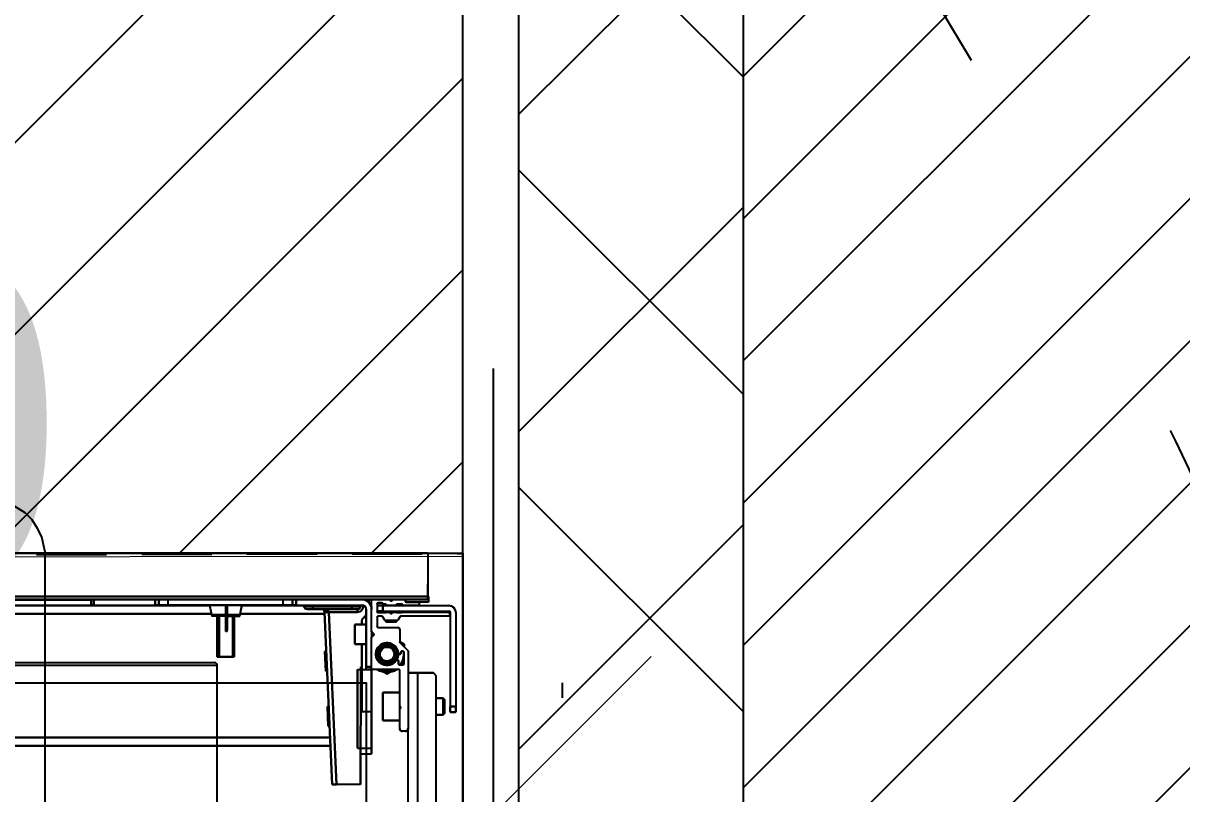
# Model space of a CAD drawing. Extents: x -2932 to 12371, y 2178 to 6224.
# Drawn here: x 4616.3 to 4657.59, y 4722.88 to 4750.35 of the extents above; entities that cross this region are included whole.
import ezdxf
from ezdxf import colors
from ezdxf.entities.mleader import LeaderData, LeaderLine
from ezdxf.math import Vec2, Vec3

# ---------------------------------------------------------------- set-up
doc = ezdxf.new("R2010")
doc.units = 0
doc.header["$PDMODE"] = 67
for name, pattern in [('ACAD_ISO02W100', [15, 12, -3]), ('prlm_ef', [0.165, 0.1, -0.065]), ('prlm_vmc', [0.282222, 0.141111, -0.141111]), ('Style de ligne -1', [0.41664, 0.20828, -0.20836]), ('Style de ligne -13', [0.147638, 0.098425, -0.049213])]:
    doc.linetypes.add(name, pattern=pattern)
doc.layers.get('0').update_dxf_attribs({"color": 252})
for name, color, linetype, lineweight in [('_GAZELEC-BOITE INCORPO', 36, 'Continuous', 18), ('_GAZELEC-RESERVATION', 1, 'Continuous', 18), ('_GAZELEC-RESERVATION 2', 6, 'Continuous', 18)]:
    doc.layers.add(name, color=color, linetype=linetype, lineweight=lineweight)
for name, color, linetype in [('_GAZELEC-EAU CHAUDE', 1, 'Continuous'), ('B aménagement intérieur', 252, 'Continuous'), ('B GÈnÈral_Hatch', 252, 'Continuous'), ('B Général', 252, 'Continuous'), ('C ANNOTATIONS-prestations', 252, 'Continuous'), ('D SURFACES-shab', 252, 'Continuous'), ('GAZ-GAZ N-1', 202, 'Continuous'), ('MTI900_Alu', 252, 'Continuous'), ('prlm-CHAUFF', 30, 'Continuous'), ('prlm-EAU-EF', 161, 'Continuous'), ('prlm-MOD', 64, 'Continuous')]:
    doc.layers.add(name, color=color, linetype=linetype)
doc.layers.add('prlm-ZEROPLOT', color=254, linetype='Continuous', plot=False)
doc.styles.add('Arial', font='arial.ttf')
doc.styles.add('Eurostile', font='')
doc.styles.get("Standard").update_dxf_attribs({"font": 'isocp.shx', "height": 15})
doc.styles.get('Eurostile').set_extended_font_data('Eurostile')
doc.dimstyles.new('200', dxfattribs={"dimscale": 0.1, "dimtxt": 150, "dimasz": 25, "dimexe": 50, "dimexo": 50, "dimgap": 20, "dimtad": 1, "dimdec": 0, "dimdsep": 46, "dimtxsty": 'Arial', "dimblk1": 'DOTBLANK', "dimblk2": 'DOTBLANK', "dimsah": 1, "dimcen": 25, "dimclrd": 5, "dimclre": 5, "dimadec": 0, "dimazin": 0, "dimtfac": 1, "dimtdec": 0, "dimtmove": 0, "dimatfit": 3, "dimldrblk": 'DOTBLANK', "dimfxl": 50, "dimtolj": 1, "dimtzin": 0, "dimarcsym": 0})
doc.dimstyles.new('Arch', dxfattribs={"dimtxt": 11.765001, "dimasz": 11.224121, "dimexe": 15.875, "dimexo": 7.9375, "dimgap": 7.9375, "dimtad": 1, "dimdec": 1, "dimtxsty": 'Eurostile', "dimblk": 'B n1.VW_SLASH', "dimblk1": 'B n1.VW_SLASH', "dimblk2": 'B n1.VW_SLASH', "dimcen": 0, "dimdle": 7.9375, "dimazin": 0, "dimtfac": 1, "dimtdec": 1, "dimtix": 1, "dimtmove": 0, "dimatfit": 0, "dimldrblk": 'B n1.VW_FILLEDARROW', "dimfxl": 1, "dimfrac": 2, "dimtolj": 1, "dimarcsym": 0})

# ---------------------------------------------------------------- blocks, each defined once
blk = doc.blocks.new('A n1.200_wc-2')
at = {"layer": 'B Général', "linetype": 'Continuous'}
blk.add_line((-25, -20.1), (-25, 0), dxfattribs=at)
at = {"layer": 'B Général', "linetype": 'Continuous', "flags": 128}
blk.add_lwpolyline([(-25, -20.1), (-24.9, -20.6), (-24.75, -20.9), (-24.55, -21.2), (-24.3, -21.45), (-23.9, -21.7), (-23.4, -21.85), (-23.15, -21.9), (23.25, -21.9), (23.55, -21.85), (23.9, -21.7), (24.2, -21.5), (24.45, -21.3), (24.65, -21.05), (24.8, -20.75), (24.9, -20.5), (24.95, -20.3), (25, -20.1)], dxfattribs=at)
blk = doc.blocks.new('A n1.Groupe-6-1')
at = {"layer": 'B Général', "linetype": 'Style de ligne -1', "ltscale": 25.4, "flags": 128}
blk.add_lwpolyline([(-35.4, 7.6), (35.6, 7.6), (35.6, -32.4), (-35.4, -32.4)], close=True, dxfattribs=at)
at = {"layer": 'B Général', "xscale": -1, "rotation": 270}
blk.add_blockref('A n1.200_wc-2', (35.5, 7.5), dxfattribs=at)
blk = doc.blocks.new('A n1.WC-plan-PMR')
at = {"layer": 'B Général'}
blk.add_blockref('A n1.Groupe-6-1', (0, 0), dxfattribs=at)
blk = doc.blocks.new('A n1.T2 A25 (2D)')
at = {"layer": 'B GÈnÈral_Hatch', "linetype": 'Continuous'}
h = blk.add_hatch(dxfattribs=at)
h.set_pattern_fill('F_P__SOFFITE', color=256, style=0, pattern_type=2)
h.set_pattern_definition([(45, (0, 0.2205), (-3.527778, 3.30729), [])])
h.paths.add_polyline_path([(-48.998, 18.989), (-339.998, 18.989), (-339.996, -402.143), (-255.997, -402.143), (-255.996, -314.327), (-160.993, -314.143), (-160.997, -126.192), (-48.999, -126.192)])
at = {"layer": 'B Général', "linetype": 'Style de ligne -13', "ltscale": 25.4, "flags": 128}
blk.add_lwpolyline([(-48.998, 18.989), (-339.998, 18.989), (-339.996, -402.143), (-255.997, -402.143), (-255.996, -314.327), (-160.993, -314.143), (-160.997, -126.192), (-48.999, -126.192)], close=True, dxfattribs=at)
at = {"layer": 'D SURFACES-shab', "lineweight": 18, "flags": 128}
blk.add_lwpolyline([(-340.999, -401.96), (-255.997, -401.96), (-255.996, -314.327), (-160.996, -314.235), (-160.998, -281.9), (-160.998, -130.966), (-258.956, -130.966), (-258.999, -76.01), (-340.999, -76.01)], close=True, dxfattribs=at)
at = {"layer": 'B Général', "xscale": -1, "rotation": 90}
blk.add_blockref('A n1.WC-plan-PMR', (-193.399, -298.643), dxfattribs=at)
blk = doc.blocks.new('A n1.G 100_80')
at = {"layer": 'B Général', "linetype": 'Continuous'}
blk.add_line((48.52, 43.75), (48.52, -43.75), dxfattribs=at)
at = {"layer": 'B Général', "linetype": 'Continuous', "flags": 128}
blk.add_lwpolyline([(9.5, -45), (9.5, 45), (48.52, 45), (48.52, -45)], close=True, dxfattribs=at)
at = {"layer": 'C ANNOTATIONS-prestations'}
for p, q in [((46.87, 43.75), (46.87, -43.75)), ((46.97, -43.75), (46.97, 43.75)), ((46.85, 1.667), (46.85, -31.75)), ((41.65, -40.287), (41.65, 1.325)), ((41.95, -40.274), (41.95, 1.325)), ((46.35, -36.044), (46.35, 1.5)), ((46.65, 1.6), (46.65, -35.984)), ((46.67, -31.75), (46.67, -31.85)), ((46.87, -31.75), (46.67, -31.75)), ((46.67, -31.85), (46.67, -34.033)), ((46.67, -31.85), (46.87, -31.85)), ((46.87, -34.033), (46.67, -34.033)), ((46.67, -34.033), (46.67, -34.168)), ((46.67, -34.168), (46.67, -34.5)), ((46.67, -34.168), (46.87, -34.168)), ((46.67, -34.5), (46.67, -38.6)), ((46.67, -34.5), (46.87, -34.5)), ((44.82, -36.25), (44.82, -36.85)), ((44.82, -36.25), (46.32, -36.25)), ((46.32, -36.311), (44.82, -36.311)), ((46.32, -36.05), (46.67, -35.98)), ((46.32, -36.55), (46.32, -36.05)), ((45.911, -36.55), (45.775, -36.55)), ((45.775, -36.6), (45.775, -36.55)), ((45.911, -36.6), (45.775, -36.6)), ((46.67, -36.55), (45.911, -36.55)), ((45.911, -36.6), (45.911, -36.55)), ((46.67, -36.6), (45.911, -36.6)), ((46.32, -37.05), (46.32, -36.6)), ((46.32, -36.789), (44.82, -36.789)), ((46.32, -36.85), (44.82, -36.85)), ((46.67, -37.12), (46.32, -37.05)), ((46.35, -40.074), (46.35, -37.056)), ((46.65, -37.116), (46.65, -39.35)), ((46.67, -38.6), (46.67, -38.932)), ((46.67, -38.6), (46.87, -38.6)), ((46.67, -38.932), (46.67, -39.067)), ((46.87, -38.932), (46.67, -38.932)), ((46.67, -39.067), (46.67, -41.4)), ((46.67, -39.067), (46.87, -39.067)), ((46.52, -39.45), (46.52, -39.65)), ((46.67, -39.35), (46.62, -39.35)), ((46.62, -39.65), (46.62, -39.35)), ((46.52, -39.65), (46.52, -41.05)), ((46.62, -39.65), (46.52, -39.65)), ((46.62, -39.65), (46.67, -39.65)), ((46.62, -41.05), (46.62, -39.65)), ((46.413, -40.071), (40.27, -40.35)), ((40.27, -40.5), (46.42, -40.221)), ((40.27, -40.35), (40.27, -40.5)), ((43.056, -40.173), (42.354, -40.205)), ((42.357, -40.255), (42.354, -40.205)), ((43.056, -40.173), (43.058, -40.223)), ((45.018, -40.084), (44.316, -40.116)), ((44.319, -40.166), (44.316, -40.116)), ((45.018, -40.084), (45.02, -40.134)), ((46.425, -40.07), (46.413, -40.071)), ((46.413, -40.071), (46.42, -40.221)), ((46.42, -40.221), (46.425, -40.22)), ((46.42, -40.221), (46.42, -41.25)), ((40.27, -41.351), (40.27, -40.5)), ((41.57, -41.25), (44.37, -41.25)), ((41.57, -41.25), (41.57, -41.75)), ((44.37, -41.25), (44.37, -41.4)), ((45.27, -41.15), (45.97, -41.15)), ((45.27, -41.55), (45.27, -41.15)), ((45.97, -41.15), (45.97, -41.55)), ((46.42, -41.25), (46.52, -41.25)), ((46.52, -41.05), (46.52, -41.25)), ((46.62, -41.05), (46.52, -41.05)), ((46.67, -41.05), (46.62, -41.05)), ((46.62, -41.35), (46.62, -41.05)), ((44.47, -41.36), (40.27, -41.351)), ((41.37, -41.353), (41.37, -41.75)), ((42.87, -41.4), (42.87, -41.75)), ((44.37, -41.4), (42.87, -41.4)), ((44.37, -41.4), (44.37, -41.55)), ((44.37, -41.4), (45.27, -41.4)), ((44.37, -41.55), (44.37, -41.75)), ((44.47, -41.55), (44.37, -41.55)), ((44.472, -41.4), (44.47, -41.36)), ((46.52, -41.55), (44.47, -41.55)), ((44.47, -41.75), (44.47, -41.55)), ((45.97, -41.4), (46.067, -41.4)), ((46.62, -41.35), (46.67, -41.35)), ((46.765, -41.65), (46.87, -41.65)), ((41.37, -41.75), (41.57, -41.75)), ((41.57, -41.75), (42.87, -41.75)), ((42.87, -41.75), (44.37, -41.75)), ((44.37, -41.75), (44.4, -41.75)), ((44.37, -42.72), (44.37, -41.78)), ((44.4, -41.75), (45.508, -41.75)), ((45.114, -41.95), (44.726, -41.95)), ((45.732, -41.75), (45.508, -41.75)), ((45.529, -41.759), (45.599, -41.829)), ((45.641, -41.829), (45.711, -41.759)), ((45.732, -41.75), (46.84, -41.75)), ((45.87, -41.98), (45.87, -42.66)), ((46.24, -41.95), (45.9, -41.95)), ((46.27, -42.109), (46.27, -41.98)), ((46.4, -41.98), (46.4, -42.252)), ((46.72, -41.95), (46.43, -41.95)), ((46.45, -41.95), (46.45, -42.15)), ((46.65, -42.15), (46.65, -41.95)), ((46.75, -41.98), (46.75, -42.12)), ((46.84, -41.75), (46.87, -41.75)), ((42.55, -42.15), (43.55, -42.15)), ((42.55, -42.75), (42.55, -42.15)), ((43.55, -42.15), (43.55, -42.75)), ((44.278, -42.2), (44.22, -42.3)), ((44.22, -42.3), (44.278, -42.4)), ((46.07, -42.27), (46.09, -42.25)), ((46.07, -42.63), (46.07, -42.27)), ((46.07, -42.293), (46.12, -42.293)), ((46.09, -42.65), (46.09, -42.25)), ((46.09, -42.25), (46.12, -42.25)), ((46.12, -42.654), (46.12, -42.246)), ((46.133, -42.221), (46.257, -42.134)), ((46.371, -42.429), (46.411, -42.388)), ((46.411, -42.512), (46.371, -42.471)), ((46.4, -42.25), (46.45, -42.25)), ((46.4, -42.293), (46.45, -42.293)), ((46.42, -42.28), (46.42, -42.367)), ((46.42, -42.533), (46.42, -42.625)), ((46.45, -42.15), (46.45, -44.5)), ((46.45, -42.15), (46.65, -42.15)), ((46.65, -42.15), (46.65, -44.5)), ((46.65, -42.595), (46.65, -42.31)), ((46.661, -42.249), (46.7, -42.21)), ((46.661, -42.287), (46.661, -42.249)), ((46.7, -42.15), (46.7, -42.251)), ((46.72, -42.15), (46.7, -42.15)), ((46.821, -42.429), (46.87, -42.379)), ((46.87, -42.521), (46.821, -42.471)), ((46.835, -42.486), (46.835, -42.414)), ((42.17, -42.95), (42.17, -42.85)), ((42.27, -42.75), (42.958, -42.75)), ((42.958, -42.75), (43.082, -42.75)), ((42.979, -42.759), (42.999, -42.779)), ((43.041, -42.779), (43.061, -42.759)), ((43.082, -42.75), (44.34, -42.75)), ((44.54, -42.87), (44.54, -42.74)), ((44.54, -42.854), (44.566, -42.9)), ((44.57, -42.71), (44.68, -42.71)), ((44.99, -42.9), (44.57, -42.9)), ((44.71, -42.68), (44.71, -42.657)), ((44.92, -42.729), (44.92, -42.76)), ((44.95, -42.79), (44.99, -42.79)), ((45.02, -42.82), (45.02, -42.87)), ((45.321, -42.769), (45.049, -43.041)), ((45.184, -42.906), (45.27, -42.906)), ((45.27, -42.906), (45.328, -42.806)), ((45.77, -42.76), (45.342, -42.76)), ((46.07, -42.607), (46.12, -42.607)), ((46.09, -42.65), (46.07, -42.63)), ((46.12, -42.65), (46.09, -42.65)), ((46.257, -42.766), (46.133, -42.679)), ((46.27, -44.52), (46.27, -42.791)), ((46.4, -42.607), (46.45, -42.607)), ((46.45, -42.65), (46.4, -42.65)), ((46.4, -42.827), (46.4, -42.653)), ((46.42, -42.855), (46.42, -44.45)), ((46.65, -43.42), (46.65, -42.885)), ((46.661, -42.65), (46.661, -42.618)), ((46.7, -42.69), (46.661, -42.65)), ((46.7, -42.654), (46.7, -42.826)), ((15.5, -43.05), (42.27, -43.05)), ((45.028, -43.05), (42.27, -43.05)), ((44.25, -43.4), (44.25, -43.05)), ((46.77, -42.98), (46.77, -43.42)), ((46.77, -43.78), (46.77, -42.98)), ((46.77, -42.98), (46.87, -42.98)), ((46.84, -42.95), (46.8, -42.95)), ((13.55, -43.4), (44.25, -43.4)), ((44.25, -43.95), (44.25, -43.4)), ((46.74, -43.45), (46.68, -43.45)), ((46.87, -43.75), (46.97, -43.75)), ((46.97, -43.75), (46.97, -43.78)), ((47.42, -43.75), (46.97, -43.75)), ((48.52, -43.75), (47.42, -43.75)), ((13.65, -44.05), (44.15, -44.05)), ((42.75, -44.3), (42.75, -44.05)), ((43.35, -44.05), (43.35, -44.3)), ((44.25, -43.95), (44.15, -44.05)), ((46.97, -43.78), (46.77, -43.78)), ((42.75, -44.3), (43.35, -44.3)), ((42.8, -44.35), (42.75, -44.3)), ((43.3, -44.35), (42.8, -44.35)), ((43.05, -44.55), (42.85, -44.55)), ((42.85, -44.55), (42.85, -44.75)), ((46.4, -44.55), (43.05, -44.55)), ((43.05, -44.75), (43.05, -44.55)), ((43.35, -44.3), (43.3, -44.35)), ((46.32, -44.55), (46.3, -44.55)), ((42.85, -44.75), (43.05, -44.75)), ((46.4, -44.75), (43.05, -44.75))]:
    blk.add_line(p, q, dxfattribs=at)
at = {"layer": 'C ANNOTATIONS-prestations', "flags": 128}
for points in [[(46.52, -39.45, -0.198912), (46.549, -39.379, -0.198912), (46.62, -39.35)], [(46.52, -39.97, -0.193016), (46.492, -40.039, -0.193016), (46.425, -40.07)], [(46.663, -41.445, -0.227222), (46.495, -41.406, -0.227222), (46.42, -41.25)], [(46.62, -41.35, -0.198912), (46.549, -41.321, -0.198912), (46.52, -41.25)], [(46.067, -41.4, -0.109774), (46.151, -41.419, -0.109774), (46.22, -41.472)], [(46.302, -41.55, -0.028434), (46.259, -41.513, -0.028434), (46.22, -41.472)], [(46.87, -41.4, -0.198912), (46.767, -41.647, -0.198912), (46.52, -41.75)], [(46.67, -41.4, -0.198912), (46.626, -41.506, -0.198912), (46.52, -41.55)], [(44.37, -42.646, -0.14145), (44.27, -42.3, -0.14145), (44.37, -41.954)], [(44.37, -42.54, -0.103148), (44.32, -42.3, -0.103148), (44.37, -42.06)], [(44.37, -41.78, -0.198912), (44.379, -41.759, -0.198912), (44.4, -41.75)], [(44.697, -42.632, -0.366532), (44.556, -42.134, -0.366532), (45.023, -41.913, -0.366532), (45.318, -42.338, -0.366532), (44.948, -42.699)], [(45.508, -41.75, -0.098491), (45.519, -41.752, -0.098491), (45.529, -41.759)], [(45.641, -41.829, -0.198912), (45.62, -41.837, -0.198912), (45.599, -41.829)], [(45.711, -41.759, -0.098491), (45.721, -41.752, -0.098491), (45.732, -41.75)], [(45.87, -41.98, -0.198912), (45.879, -41.959, -0.198912), (45.9, -41.95)], [(46.24, -41.95, -0.198912), (46.261, -41.959, -0.198912), (46.27, -41.98)], [(46.27, -42.109, -0.120588), (46.267, -42.123, -0.120588), (46.257, -42.134)], [(46.4, -41.98, -0.198912), (46.409, -41.959, -0.198912), (46.43, -41.95)], [(46.72, -41.95, -0.198912), (46.741, -41.959, -0.198912), (46.75, -41.98)], [(46.75, -42.12, -0.198912), (46.741, -42.141, -0.198912), (46.72, -42.15)], [(46.84, -41.75, -0.198912), (46.861, -41.759, -0.198912), (46.87, -41.78)], [(46.12, -42.246, -0.120588), (46.123, -42.232, -0.120588), (46.133, -42.221)], [(46.371, -42.471, -0.198912), (46.362, -42.45, -0.198912), (46.371, -42.429)], [(46.42, -42.28, -0.155096), (46.406, -42.269, -0.155096), (46.4, -42.252)], [(46.42, -42.367, -0.098491), (46.418, -42.378, -0.098491), (46.411, -42.388)], [(46.411, -42.512, -0.098491), (46.418, -42.522, -0.098491), (46.42, -42.533)], [(46.661, -42.249, -0.013224), (46.655, -42.25, -0.013224), (46.65, -42.25)], [(46.65, -42.31, -0.17724), (46.657, -42.291, -0.17724), (46.675, -42.28)], [(46.7, -42.251, -0.17724), (46.693, -42.27, -0.17724), (46.675, -42.28)], [(46.821, -42.471, -0.198912), (46.812, -42.45, -0.198912), (46.821, -42.429)], [(42.17, -42.85, -0.198912), (42.199, -42.779, -0.198912), (42.27, -42.75)], [(42.958, -42.75, -0.098491), (42.969, -42.752, -0.098491), (42.979, -42.759)], [(43.041, -42.779, -0.198912), (43.02, -42.787, -0.198912), (42.999, -42.779)], [(43.061, -42.759, -0.098491), (43.071, -42.752, -0.098491), (43.082, -42.75)], [(44.37, -42.72, -0.198912), (44.361, -42.741, -0.198912), (44.34, -42.75)], [(44.54, -42.74, -0.198912), (44.549, -42.719, -0.198912), (44.57, -42.71)], [(44.92, -42.9, -0.085942), (44.718, -42.865, -0.085942), (44.54, -42.764)], [(44.67, -42.9, -0.02871), (44.603, -42.867, -0.02871), (44.54, -42.827)], [(44.57, -42.9, -0.198912), (44.549, -42.891, -0.198912), (44.54, -42.87)], [(44.71, -42.68, -0.198912), (44.701, -42.701, -0.198912), (44.68, -42.71)], [(44.697, -42.632, -0.122946), (44.706, -42.643, -0.122946), (44.71, -42.657)], [(44.92, -42.7, -0.074153), (44.803, -42.683, -0.074153), (44.697, -42.632)], [(44.92, -42.729, -0.189855), (44.928, -42.708, -0.189855), (44.948, -42.699)], [(44.948, -42.699, -0.008728), (44.934, -42.7, -0.008728), (44.92, -42.7)], [(44.95, -42.79, -0.198912), (44.929, -42.781, -0.198912), (44.92, -42.76)], [(45.009, -42.893, -0.018566), (44.965, -42.898, -0.018566), (44.92, -42.9)], [(44.99, -42.79, -0.198912), (45.011, -42.799, -0.198912), (45.02, -42.82)], [(45.02, -42.87, -0.198912), (45.011, -42.891, -0.198912), (44.99, -42.9)], [(45.379, -42.76, -0.041018), (45.298, -42.829, -0.041018), (45.207, -42.883)], [(45.321, -42.769, -0.098491), (45.331, -42.762, -0.098491), (45.342, -42.76)], [(45.87, -42.66, -0.198912), (45.841, -42.731, -0.198912), (45.77, -42.76)], [(46.133, -42.679, -0.120588), (46.123, -42.668, -0.120588), (46.12, -42.654)], [(46.257, -42.766, -0.120588), (46.267, -42.777, -0.120588), (46.27, -42.791)], [(46.4, -42.653, -0.155096), (46.406, -42.636, -0.155096), (46.42, -42.625)], [(46.42, -42.855, -0.155096), (46.406, -42.844, -0.155096), (46.4, -42.827)], [(46.675, -42.625, -0.17724), (46.657, -42.614, -0.17724), (46.65, -42.595)], [(46.65, -42.65, -0.013224), (46.655, -42.65, -0.013224), (46.661, -42.65)], [(46.65, -42.885, -0.17724), (46.657, -42.866, -0.17724), (46.675, -42.855)], [(46.675, -42.625, -0.17724), (46.693, -42.635, -0.17724), (46.7, -42.654)], [(46.7, -42.826, -0.17724), (46.693, -42.845, -0.17724), (46.675, -42.855)], [(46.87, -42.92, -0.198912), (46.861, -42.941, -0.198912), (46.84, -42.95)], [(42.27, -43.05, -0.198912), (42.199, -43.021, -0.198912), (42.17, -42.95)], [(45.049, -43.041, -0.098491), (45.039, -43.048, -0.098491), (45.028, -43.05)], [(46.77, -42.98, -0.198912), (46.779, -42.959, -0.198912), (46.8, -42.95)], [(46.68, -43.45, -0.198912), (46.659, -43.441, -0.198912), (46.65, -43.42)], [(46.77, -43.42, -0.198912), (46.761, -43.441, -0.198912), (46.74, -43.45)], [(46.3, -44.55, -0.198912), (46.279, -44.541, -0.198912), (46.27, -44.52)], [(46.42, -44.45, -0.198912), (46.391, -44.521, -0.198912), (46.32, -44.55)], [(46.65, -44.5, -0.198912), (46.577, -44.677, -0.198912), (46.4, -44.75)], [(46.45, -44.5, -0.198912), (46.435, -44.535, -0.198912), (46.4, -44.55)]]:
    blk.add_lwpolyline(points, format="xyb", dxfattribs=at)
at = {"layer": 'C ANNOTATIONS-prestations'}
for radius in [0.35, 0.3, 0.25]:
    blk.add_circle((44.92, -42.3), radius, dxfattribs=at)
for points, knots in [([(46.52, -39.97), (46.52, -40.004), (46.513, -40.068), (46.501, -40.117), (46.491, -40.146), (46.48, -40.171), (46.467, -40.191), (46.457, -40.203), (46.447, -40.212), (46.433, -40.219), (46.426, -40.22), (46.425, -40.22), (46.425, -40.22)], [0, 0, 0, 1, 2, 3, 4, 5, 6, 7, 8, 9, 9, 10, 10, 10]), ([(46.425, -40.22), (46.423, -40.181), (46.422, -40.129), (46.422, -40.102), (46.422, -40.083), (46.423, -40.074), (46.424, -40.072), (46.424, -40.07), (46.424, -40.07), (46.424, -40.07), (46.425, -40.07)], [0, 0, 0, 1, 2, 3, 4, 5, 6, 7, 7, 8, 8, 8])]:
    blk.add_open_spline(points, degree=2, knots=knots, dxfattribs=at)
blk = doc.blocks.new('xi.thema+')
at = {"layer": 'prlm-CHAUFF', "color": 0}
blk.add_lwpolyline([(-20.9, 0), (-20.9, 34.4), (20.9, 34.4), (20.9, 0)], close=True, dxfattribs=at)
at = {"layer": 'prlm-CHAUFF', "color": 7, "linetype": 'prlm_vmc', "ltscale": 30}
blk.add_lwpolyline([(27.9, 0), (27.9, 34.4)], dxfattribs=at)
blk = doc.blocks.new('A n1.MTI900_Alu_390')
at = {"layer": 'MTI900_Alu', "color": 1, "linetype": 'Continuous'}
for p, q in [((-4.34, -0.405), (-4.34, -3.475)), ((-4.405, -0.415), (-4.405, -3.465)), ((-4.305, -0.6), (-4.305, -3.277)), ((-4.1351, -3.077), (-4.136, -3.497)), ((-4.1351, -3.077), (-4.05, -3.077)), ((-4.0221, -3.692), (-4.05, -3.077)), ((-4.05, -3.077), (-4.035, -3.077)), ((-4.035, -3.077), (-4.0071, -3.6913)), ((-4.175, -3.207), (-4.175, -3.187)), ((-4.1353, -3.187), (-4.175, -3.187)), ((-4.175, -3.337), (-4.175, -3.207)), ((-4.125, -3.207), (-4.175, -3.207)), ((-4.125, -3.487), (-4.125, -3.207)), ((-0.2775, -3.215), (-4.0287, -3.215)), ((-0.2775, -3.245), (-4.0274, -3.245)), ((-4.305, -3.5528), (-4.305, -3.277)), ((-4.295, -3.267), (-4.285, -3.267)), ((-4.275, -3.277), (-4.275, -3.3458)), ((-4.0205, -3.2854), (-4.0255, -3.2857)), ((-4.0205, -3.2854), (-4.0173, -3.3556)), ((-4.475, -3.355), (-4.475, -3.335)), ((-4.475, -3.335), (-4.455, -3.335)), ((-4.455, -3.335), (-4.455, -3.355)), ((-4.43, -3.325), (-4.435, -3.33)), ((-4.435, -3.33), (-4.435, -3.38)), ((-4.43, -3.385), (-4.43, -3.325)), ((-4.405, -3.325), (-4.43, -3.325)), ((-4.215, -3.305), (-4.275, -3.305)), ((-4.215, -3.405), (-4.215, -3.305)), ((-4.175, -3.487), (-4.175, -3.337)), ((-4.14, -3.337), (-4.175, -3.337)), ((-4.14, -3.487), (-4.14, -3.337)), ((-4.475, -3.69), (-4.475, -3.355)), ((-4.455, -3.355), (-4.475, -3.355)), ((-4.455, -3.69), (-4.455, -3.355)), ((-4.435, -3.38), (-4.43, -3.385)), ((-4.43, -3.385), (-4.405, -3.385)), ((-4.2759, -3.3479), (-4.2779, -3.3499)), ((-4.2779, -3.3541), (-4.2759, -3.3561)), ((-4.275, -3.3582), (-4.275, -3.3458)), ((-4.275, -3.3582), (-4.275, -3.484)), ((-4.0223, -3.3558), (-4.0173, -3.3556)), ((-4.275, -3.405), (-4.215, -3.405)), ((-4.405, -3.465), (-4.395, -3.475)), ((-4.34, -3.475), (-4.395, -3.475)), ((-4.305, -3.475), (-4.34, -3.475)), ((-4.29, -3.5066), (-4.2854, -3.504)), ((-4.29, -3.507), (-4.29, -3.549)), ((-4.274, -3.504), (-4.287, -3.504)), ((-4.272, -3.487), (-4.178, -3.487)), ((-4.271, -3.518), (-4.271, -3.507)), ((-4.24, -3.4778), (-4.23, -3.472)), ((-4.23, -3.472), (-4.22, -3.4778)), ((-4.175, -3.49), (-4.175, -3.487)), ((-4.175, -3.487), (-4.155, -3.487)), ((-4.175, -3.49), (-4.175, -3.6008)), ((-4.155, -3.497), (-4.175, -3.497)), ((-4.14, -3.487), (-4.155, -3.487)), ((-4.155, -3.487), (-4.155, -3.497)), ((-4.155, -3.702), (-4.155, -3.497)), ((-4.125, -3.487), (-4.14, -3.487)), ((-4.14, -3.577), (-4.14, -3.487)), ((-4.136, -3.497), (-4.14, -3.4972)), ((-4.0116, -3.4816), (-4.0166, -3.4819)), ((-4.0116, -3.4816), (-4.0084, -3.5518)), ((-4.279, -3.549), (-4.279, -3.545)), ((-4.276, -3.542), (-4.2729, -3.542)), ((-4.2657, -3.521), (-4.268, -3.521)), ((-4.195, -3.5614), (-4.195, -3.5226)), ((-3.685, -3.532), (-3.625, -3.532)), ((-3.685, -3.532), (-3.685, -3.677)), ((-3.6789, -3.677), (-3.6789, -3.532)), ((-3.6311, -3.677), (-3.6311, -3.532)), ((-3.625, -3.677), (-3.625, -3.532)), ((-4.2769, -3.5821), (-4.3041, -3.5549)), ((-4.2906, -3.577), (-4.2906, -3.5684)), ((-4.2806, -3.5828), (-4.2906, -3.577)), ((-4.287, -3.552), (-4.282, -3.552)), ((-4.276, -3.627), (-4.276, -3.5842)), ((-4.115, -3.577), (-4.155, -3.577)), ((-4.115, -3.647), (-4.115, -3.577)), ((-4.0134, -3.552), (-4.0084, -3.5518)), ((-4.1759, -3.6029), (-4.1829, -3.6099)), ((-4.1829, -3.6141), (-4.1759, -3.6211)), ((-4.175, -3.6232), (-4.175, -3.6008)), ((-4.175, -3.6232), (-4.175, -3.734)), ((-3.66, -3.6225), (-3.655, -3.6225)), ((-3.66, -3.6225), (-3.66, -3.6361)), ((-3.655, -3.6225), (-3.655, -3.6361)), ((-4.2766, -3.6757), (-4.2679, -3.6633)), ((-4.198, -3.637), (-4.266, -3.637)), ((-4.2654, -3.662), (-4.2246, -3.662)), ((-4.263, -3.657), (-4.265, -3.659)), ((-4.225, -3.659), (-4.265, -3.659)), ((-4.265, -3.659), (-4.265, -3.662)), ((-4.227, -3.657), (-4.263, -3.657)), ((-4.2607, -3.657), (-4.2607, -3.662)), ((-4.2293, -3.657), (-4.2293, -3.662)), ((-4.225, -3.659), (-4.227, -3.657)), ((-4.225, -3.662), (-4.225, -3.659)), ((-4.2221, -3.6633), (-4.2134, -3.6757)), ((-4.195, -3.674), (-4.195, -3.64)), ((-4.155, -3.647), (-4.115, -3.647)), ((-4.14, -3.6567), (-4.14, -3.647)), ((-3.66, -3.6361), (-3.655, -3.6361)), ((-3.66, -3.6361), (-3.66, -3.717)), ((-3.655, -3.6361), (-3.655, -3.717)), ((-4.455, -3.682), (-4.455, -3.68)), ((-4.452, -3.677), (-4.2791, -3.677)), ((-4.215, -3.695), (-4.45, -3.695)), ((-4.215, -3.715), (-4.45, -3.715)), ((-4.2855, -3.692), (-4.445, -3.692)), ((-4.342, -3.715), (-4.2885, -3.715)), ((-4.2653, -3.69), (-4.2827, -3.69)), ((-4.2651, -3.7161), (-4.269, -3.72)), ((-4.2618, -3.7161), (-4.2651, -3.7161)), ((-4.265, -3.69), (-4.265, -3.695)), ((-4.2521, -3.692), (-4.2625, -3.692)), ((-4.2607, -3.69), (-4.2607, -3.695)), ((-4.2595, -3.715), (-4.231, -3.715)), ((-4.2471, -3.6871), (-4.2521, -3.692)), ((-4.2379, -3.692), (-4.2429, -3.6871)), ((-4.228, -3.692), (-4.2379, -3.692)), ((-4.2293, -3.69), (-4.2293, -3.695)), ((-4.2249, -3.7161), (-4.2287, -3.7161)), ((-4.2252, -3.69), (-4.198, -3.69)), ((-4.225, -3.695), (-4.225, -3.69)), ((-4.221, -3.72), (-4.2249, -3.7161)), ((-4.215, -3.715), (-4.215, -3.695)), ((-4.215, -3.695), (-4.195, -3.695)), ((-4.195, -3.715), (-4.215, -3.715)), ((-4.2109, -3.677), (-4.198, -3.677)), ((-4.195, -3.722), (-4.195, -3.693)), ((-4.135, -3.717), (-4.135, -3.712)), ((-4.105, -3.712), (-4.135, -3.712)), ((-4.125, -3.692), (-4.0221, -3.692)), ((-4.125, -3.702), (-4.125, -3.692)), ((-4.125, -3.702), (-4.105, -3.702)), ((-4.105, -3.702), (-3.965, -3.702)), ((-4.105, -3.702), (-4.105, -3.712)), ((-4.105, -3.712), (-4.105, -3.717)), ((-3.965, -3.712), (-4.105, -3.712)), ((-4.0071, -3.6913), (-4.0221, -3.692)), ((-4.022, -3.6925), (-4.0221, -3.692)), ((-3.7066, -3.685), (-4.0074, -3.685)), ((-4.0071, -3.6913), (-4.007, -3.6925)), ((-3.965, -3.702), (-3.945, -3.702)), ((-3.965, -3.702), (-3.965, -3.712)), ((-3.965, -3.717), (-3.965, -3.712)), ((-3.935, -3.712), (-3.965, -3.712)), ((-3.935, -3.712), (-3.935, -3.717)), ((-3.935, -3.715), (-3.7126, -3.715)), ((-3.705, -3.677), (-3.713, -3.717)), ((-3.66, -3.677), (-3.705, -3.677)), ((-3.655, -3.677), (-3.605, -3.677)), ((-3.597, -3.717), (-3.605, -3.677)), ((-0.26, -3.685), (-3.6034, -3.685)), ((-3.5974, -3.715), (-0.25, -3.715)), ((-4.378, -3.747), (-4.378, -3.727)), ((-4.378, -3.727), (-4.298, -3.727)), ((-4.375, -3.747), (-4.378, -3.747)), ((-4.375, -3.737), (4.375, -3.737)), ((-4.375, -3.747), (-4.375, -3.737)), ((4.375, -3.747), (-4.375, -3.747)), ((-4.375, -3.747), (-4.375, -3.792)), ((-4.345, -3.724), (-4.345, -3.718)), ((-4.298, -3.727), (-4.342, -3.727)), ((-4.298, -3.727), (-4.298, -3.737)), ((-4.295, -3.734), (-4.295, -3.73)), ((-4.2826, -3.72), (-4.2654, -3.72)), ((-4.2471, -3.7321), (-4.2521, -3.737)), ((-4.2414, -3.7335), (-4.2486, -3.7335)), ((-4.2379, -3.737), (-4.2429, -3.7321)), ((-4.2251, -3.72), (-4.215, -3.72)), ((-4.215, -3.72), (-4.215, -3.722)), ((-4.212, -3.725), (-4.198, -3.725)), ((-4.175, -3.737), (-4.175, -3.734)), ((-4.165, -3.737), (-4.165, -3.7265)), ((-3.9067, -3.717), (-4.14, -3.717)), ((-3.9067, -3.737), (-3.9067, -3.717)), ((-3.9067, -3.717), (-3.8932, -3.717)), ((-3.8932, -3.717), (-3.86, -3.717)), ((-3.8932, -3.717), (-3.8932, -3.737)), ((-3.86, -3.717), (-3.45, -3.717)), ((-3.86, -3.717), (-3.86, -3.737)), ((-3.45, -3.717), (-3.45, -3.737)), ((-3.45, -3.717), (-3.4168, -3.717)), ((-3.4168, -3.737), (-3.4168, -3.717)), ((-3.4168, -3.717), (-3.4033, -3.717)), ((-3.185, -3.717), (-3.4033, -3.717)), ((-3.4033, -3.717), (-3.4033, -3.737)), ((-3.185, -3.717), (-3.175, -3.717)), ((-3.185, -3.737), (-3.185, -3.717)), ((-3.175, -3.717), (-3.175, -3.737)), ((-3.175, -3.735), (-0.2433, -3.735)), ((-4.375, -3.902), (-4.375, -3.792)), ((-4.375, -3.902), (4.375, -3.902))]:
    blk.add_line(p, q, dxfattribs=at)
for radius in [0.035, 0.03, 0.025]:
    blk.add_circle((-4.23, -3.542), radius, dxfattribs=at)
for centre, radius, start, end in [((-4.295, -3.277), 0.01, 90, 180), ((-4.285, -3.277), 0.01, 0, 90), ((-4.2758, -3.352), 0.003, 135, 225), ((-4.278, -3.3458), 0.003, 315, 0), ((-4.278, -3.3582), 0.003, 0, 45), ((-4.287, -3.507), 0.003, 90, 180), ((-4.23, -3.542), 0.06, 140.7035, 188.509), ((-4.23, -3.542), 0.065, 144.2242, 157.3801), ((-4.272, -3.484), 0.003, 180, 270), ((-4.274, -3.507), 0.003, 0, 90), ((-4.23, -3.542), 0.04, 184.0006, 146.0728), ((-4.23, -3.542), 0.065, 57.7958, 122.2042), ((-4.23, -3.542), 0.06, 66.4435, 113.5565), ((-4.178, -3.49), 0.003, 0, 90), ((-4.287, -3.549), 0.003, 180, 270), ((-4.282, -3.549), 0.003, 270, 0), ((-4.276, -3.545), 0.003, 90, 180), ((-4.2729, -3.545), 0.003, 4.0006, 90), ((-4.268, -3.518), 0.003, 180, 270), ((-4.23, -3.542), 0.04, 146.0728, 184.0006), ((-4.2657, -3.518), 0.003, 270, 326.0728), ((-4.302, -3.5528), 0.003, 180, 225), ((-4.23, -3.542), 0.065, 206.162, 224.9525), ((-4.279, -3.5842), 0.003, 0, 45), ((-4.266, -3.627), 0.01, 180, 270), ((-4.1808, -3.612), 0.003, 135, 225), ((-4.178, -3.6008), 0.003, 315, 0), ((-4.178, -3.6232), 0.003, 0, 45), ((-4.2654, -3.665), 0.003, 90, 145.008), ((-4.2246, -3.665), 0.003, 34.992, 90), ((-4.198, -3.64), 0.003, 0, 90), ((-4.198, -3.674), 0.003, 270, 0), ((-4.1151, -3.7104), 0.05, 129.8841, 142.9139), ((-4.16, -3.6567), 0.02, 309.8841, 0), ((-4.45, -3.69), 0.025, 180, 270), ((-4.452, -3.68), 0.003, 90, 180), ((-4.445, -3.682), 0.01, 180, 270), ((-4.45, -3.69), 0.005, 180, 270), ((-4.342, -3.718), 0.003, 90, 180), ((-4.2885, -3.718), 0.003, 9.5941, 90), ((-4.2827, -3.693), 0.003, 90, 160.5288), ((-4.2791, -3.674), 0.003, 270, 325.008), ((-4.2653, -3.693), 0.003, 19.4712, 90), ((-4.275, -3.715), 0.01, 353.9388, 0), ((-4.2595, -3.718), 0.003, 90, 170.4059), ((-4.245, -3.6892), 0.003, 45, 135), ((-4.231, -3.718), 0.003, 9.5941, 90), ((-4.2252, -3.693), 0.003, 90, 160.5288), ((-4.215, -3.715), 0.01, 180, 186.0612), ((-4.2109, -3.674), 0.003, 214.992, 270), ((-4.198, -3.693), 0.003, 0, 90), ((-4.14, -3.702), 0.035, 180, 270), ((-4.14, -3.702), 0.015, 180, 270), ((-4.125, -3.712), 0.02, 90, 192.412), ((-4.125, -3.712), 0.01, 90, 180), ((-3.997, -3.692), 0.01, 182.6026, 270), ((-3.945, -3.712), 0.01, 0, 90), ((-4.342, -3.724), 0.003, 180, 270), ((-4.298, -3.73), 0.003, 0, 90), ((-4.292, -3.734), 0.003, 180, 270), ((-4.2826, -3.717), 0.003, 189.5941, 270), ((-4.2654, -3.717), 0.003, 270, 350.4059), ((-4.245, -3.7342), 0.003, 45, 135), ((-4.2251, -3.717), 0.003, 189.5941, 270), ((-4.212, -3.722), 0.003, 180, 270), ((-4.198, -3.722), 0.003, 270, 0), ((-4.178, -3.734), 0.003, 270, 0)]:
    blk.add_arc(centre, radius, start, end, dxfattribs=at)
for centre, major_axis, ratio, start_param, end_param in [((-4.022, -3.6931), (0.015, 0.0007), 0.045361, 0, 1.568734), ((-3.997, -3.692), (0.025, 0), 0.4, 3.187016, 4.712389)]:
    blk.add_ellipse(centre, major_axis=major_axis, ratio=ratio, start_param=start_param, end_param=end_param, dxfattribs=at)
blk = doc.blocks.new('xi.uta-yzen-g')
at = {"layer": 'prlm-CHAUFF', "ltscale": 50}
for p, q in [((21, 35.12), (36.4, 35.12)), ((20.9, 35.02), (36.5, 35.02)), ((36.5, 29.72), (36.5, 35.02))]:
    blk.add_line(p, q, dxfattribs=at)
blk.add_arc((36.4, 35.02), 0.1, 0, 90, dxfattribs=at)
blk = doc.blocks.new('xi.dchrob')
at = {"layer": 'prlm-ZEROPLOT', "color": 253, "linetype": 'ACAD_ISO02W100', "ltscale": 5}
blk.add_circle((13.375, 0), 180, dxfattribs=at)
blk = doc.blocks.new('B n1.VW_SLASH')
at = {"linetype": 'ByBlock', "lineweight": -2}
blk.add_line((0.7072, 0), (-1, 0), dxfattribs=at)
at = {"linetype": 'Continuous', "lineweight": 20, "flags": 128}
blk.add_lwpolyline([(0.5001, 0.5001), (-0.5001, -0.5001)], dxfattribs=at)
blk = doc.blocks.new('*D253')
at = {"layer": '_GAZELEC-RESERVATION 2', "color": 0, "lineweight": -2, "transparency": 16777216}
for p, q in [((4563.065, 4691.412), (4563.065, 4738.033)), ((4633.065, 4691.412), (4633.065, 4738.033)), ((4574.29, 4722.158), (4621.841, 4722.158))]:
    blk.add_line(p, q, dxfattribs=at)
at = {"layer": 'Defpoints', "color": 0, "transparency": 16777216}
for p in [(4633.065, 4722.158), (4563.065, 4683.475), (4633.065, 4683.475)]:
    blk.add_point(p, dxfattribs=at)
at = {"layer": '_GAZELEC-RESERVATION 2', "color": 0, "lineweight": -2, "transparency": 16777216, "xscale": 11.22412109375, "yscale": 11.22412109375, "zscale": 11.22412109375, "rotation": 180}
blk.add_blockref('B n1.VW_SLASH', (4563.065, 4722.158), dxfattribs=at)
at = {"layer": '_GAZELEC-RESERVATION 2', "color": 0, "lineweight": -2, "transparency": 16777216, "xscale": 11.22412109375, "yscale": 11.22412109375, "zscale": 11.22412109375}
blk.add_blockref('B n1.VW_SLASH', (4633.065, 4722.158), dxfattribs=at)
at = {"layer": '_GAZELEC-RESERVATION 2', "color": 0, "transparency": 16777216, "insert": (4598.065, 4735.978), "char_height": 11.765, "attachment_point": 5, "style": 'Eurostile'}
blk.add_mtext('\\A1;70.00', dxfattribs=at)
blk = doc.blocks.new('B n1.VW_FILLEDARROW')
at = {"linetype": 'Continuous'}
blk.add_hatch(color=250, dxfattribs=at).paths.add_polyline_path([(-1.4144, 0.379), (0, 0), (-1.4144, -0.379)])
at = {"linetype": 'Continuous', "flags": 128}
blk.add_lwpolyline([(-1.4144, 0.379), (0, 0), (-1.4144, -0.379)], close=True, dxfattribs=at)
blk = doc.blocks.new('_DOTBLANK')
at = {"color": 0, "linetype": 'ByBlock'}
blk.add_line((-0.5, 0), (-1, 0), dxfattribs=at)
blk.add_circle((0, 0), 0.5, dxfattribs=at)
blk = doc.blocks.new('*D297')
at = {"layer": '_GAZELEC-BOITE INCORPO', "color": 5, "lineweight": -2, "transparency": 16777216}
for p, q in [((4531.965, 4694.461), (4531.965, 4791.093)), ((4641.965, 4694.461), (4641.965, 4791.093)), ((4534.465, 4786.093), (4639.465, 4786.093))]:
    blk.add_line(p, q, dxfattribs=at)
at = {"layer": 'Defpoints', "color": 0, "transparency": 16777216}
for p in [(4641.965, 4786.093), (4531.965, 4689.461), (4641.965, 4689.461)]:
    blk.add_point(p, dxfattribs=at)
at = {"layer": '_GAZELEC-BOITE INCORPO', "color": 5, "lineweight": -2, "transparency": 16777216, "xscale": 2.5, "yscale": 2.5, "zscale": 2.5, "rotation": 180}
blk.add_blockref('_DOTBLANK', (4531.965, 4786.093), dxfattribs=at)
at = {"layer": '_GAZELEC-BOITE INCORPO', "color": 5, "lineweight": -2, "transparency": 16777216, "xscale": 2.5, "yscale": 2.5, "zscale": 2.5}
blk.add_blockref('_DOTBLANK', (4641.965, 4786.093), dxfattribs=at)
at = {"layer": '_GAZELEC-BOITE INCORPO', "color": 0, "transparency": 16777216, "insert": (4586.965, 4795.752), "char_height": 15, "attachment_point": 5, "style": 'Arial'}
blk.add_mtext('\\A1;110', dxfattribs=at)
blk = doc.blocks.new('*D298')
at = {"layer": '_GAZELEC-BOITE INCORPO', "color": 5, "lineweight": -2, "transparency": 16777216}
for p, q in [((4573.024, 4728.569), (4573.024, 4767.253)), ((4641.965, 4728.569), (4641.965, 4767.253)), ((4575.524, 4762.253), (4639.465, 4762.253))]:
    blk.add_line(p, q, dxfattribs=at)
at = {"layer": 'Defpoints', "color": 0, "transparency": 16777216}
for p in [(4641.965, 4762.253), (4573.024, 4723.569), (4641.965, 4723.569)]:
    blk.add_point(p, dxfattribs=at)
at = {"layer": '_GAZELEC-BOITE INCORPO', "color": 5, "lineweight": -2, "transparency": 16777216, "xscale": 2.5, "yscale": 2.5, "zscale": 2.5, "rotation": 180}
blk.add_blockref('_DOTBLANK', (4573.024, 4762.253), dxfattribs=at)
at = {"layer": '_GAZELEC-BOITE INCORPO', "color": 5, "lineweight": -2, "transparency": 16777216, "xscale": 2.5, "yscale": 2.5, "zscale": 2.5}
blk.add_blockref('_DOTBLANK', (4641.965, 4762.253), dxfattribs=at)
at = {"layer": '_GAZELEC-BOITE INCORPO', "color": 0, "transparency": 16777216, "insert": (4607.494, 4771.911), "char_height": 15, "attachment_point": 5, "style": 'Arial'}
blk.add_mtext('\\A1;69', dxfattribs=at)

msp = doc.modelspace()

# ---------------------------------------------------------------- hatches: boundary and pattern name
at = {"layer": 'B GÈnÈral_Hatch', "linetype": 'Continuous'}
h = msp.add_hatch(dxfattribs=at)
h.set_pattern_fill('02_ISOLANT', color=256, angle=90, style=0, pattern_type=2)
h.set_pattern_definition([(135, (0, 0), (-5.656854, -5.656854), []), (225, (0, 0), (-5.656854, 5.656854), [])])
h.paths.add_polyline_path([(4633.965, 4692.261), (4641.965, 4692.261), (4641.965, 4909.389), (4633.965, 4917.389)])
h = msp.add_hatch(dxfattribs=at)
h.set_pattern_fill('50_BETON', color=256, style=0, pattern_type=2)
h.set_pattern_definition([(45, (0, 0), (2.4253472, -2.6458333), [])])
h.paths.add_polyline_path([(4659.965, 4889.389), (4641.965, 4909.389), (4641.965, 4300.389), (4659.965, 4282.389)])

# ---------------------------------------------------------------- linework, layer by layer
at = {"layer": '_GAZELEC-EAU CHAUDE', "linetype": 'prlm_ef'}
msp.add_open_spline([(4563.06, 4706.861), (4562.892, 4710.392), (4562.724, 4713.935), (4562.483, 4720.26), (4562.398, 4723.036), (4562.308, 4728.141), (4562.295, 4730.459), (4562.295, 4735.072), (4562.308, 4737.37), (4562.328, 4741.378), (4562.336, 4743.091), (4562.337, 4747.02), (4562.325, 4749.246), (4562.301, 4753.72), (4562.291, 4755.966), (4562.304, 4760.148), (4562.323, 4762.083), (4562.403, 4765.951), (4562.462, 4767.882), (4562.683, 4773.664), (4562.888, 4777.506), (4563.575, 4788.993), (4564.127, 4796.603), (4564.67, 4807.472), (4564.802, 4810.762), (4564.959, 4817.342), (4564.989, 4820.635), (4564.943, 4830.52), (4564.732, 4837.118), (4564.131, 4848.107), (4563.825, 4852.499), (4563.145, 4860.73), (4562.784, 4864.57), (4561.589, 4876.08), (4560.631, 4883.785), (4559.496, 4895.184), (4559.175, 4898.815), (4558.723, 4905.574), (4558.572, 4908.699), (4558.412, 4914.959), (4558.401, 4918.094), (4558.574, 4927.493), (4558.966, 4933.753), (4560.094, 4944.086), (4560.673, 4948.188), (4562.079, 4956.319), (4562.904, 4960.35), (4565.73, 4972.339), (4568.079, 4980.194), (4577.445, 5006.386), (4586.407, 5024.086), (4607.603, 5058.086), (4619.838, 5074.387), (4646.188, 5105.752), (4660.303, 5120.817), (4682.03, 5142.778), (4689.458, 5150.076), (4711.662, 5171.567), (4726.327, 5185.337), (4755.139, 5212.826), (4769.286, 5226.548), (4788.277, 5246.169), (4793.438, 5251.629), (4802.317, 5261.311), (4806.062, 5265.486), (4817.195, 5278.217), (4824.497, 5286.972), (4838.089, 5305.018), (4844.378, 5314.312), (4852.554, 5328.793), (4855.094, 5333.778), (4858.799, 5342.083), (4860.131, 5345.359), (4862.765, 5352.608), (4864.013, 5356.6), (4866.177, 5364.694), (4867.094, 5368.793), (4869.402, 5381.237), (4870.351, 5389.727), (4871.889, 5415.932), (4871.089, 5434.123), (4869.188, 5460.094), (4868.545, 5467.672), (4867.9, 5475.265)], degree=3, knots=[0, 0, 0, 0, 10.599862, 10.599862, 18.853499, 18.853499, 25.728315, 25.728315, 32.603132, 32.603132, 37.759758, 37.759758, 44.464804, 44.464804, 51.169851, 51.169851, 56.897322, 56.897322, 62.624793, 62.624793, 74.079735, 74.079735, 96.98962, 96.98962, 106.981397, 106.981397, 116.973175, 116.973175, 136.95673, 136.95673, 150.255964, 150.255964, 161.896757, 161.896757, 185.178342, 185.178342, 195.985966, 195.985966, 205.179174, 205.179174, 214.372383, 214.372383, 232.7588, 232.7588, 245.001045, 245.001045, 257.24329, 257.24329, 281.72778, 281.72778, 340.315917, 340.315917, 398.904055, 398.904055, 457.492192, 457.492192, 487.520531, 487.520531, 547.577207, 547.577207, 607.633883, 607.633883, 630.357368, 630.357368, 647.182899, 647.182899, 680.833959, 680.833959, 714.485019, 714.485019, 731.764639, 731.764639, 742.857416, 742.857416, 756.077001, 756.077001, 769.296586, 769.296586, 795.735755, 795.735755, 849.46751, 849.46751, 871.436353, 871.436353, 871.436353, 871.436353], dxfattribs=at)
at = {"layer": 'B Général', "linetype": 'Continuous'}
for p, q in [((4631.965, 4692.261), (4631.965, 4919.389)), ((4631.965, 4692.261), (4631.965, 4919.389)), ((4633.965, 4692.261), (4633.965, 4917.389)), ((4641.965, 4643.438), (4641.965, 4909.389)), ((4641.965, 4692.261), (4641.965, 4909.389)), ((4641.965, 4692.261), (4641.965, 4909.389))]:
    msp.add_line(p, q, dxfattribs=at)
at = {"layer": 'B Général', "linetype": 'Continuous', "lineweight": 18}
msp.add_line((4641.965, 4643.438), (4641.965, 4909.389), dxfattribs=at)
at = {"layer": 'GAZ-GAZ N-1'}
msp.add_spline([(5181.549, 4605.684), (5148.291, 4607.767), (5102.444, 4648.636), (5088.232, 4745.814), (5088.232, 4855.043), (5055.182, 4948.244), (4922.042, 5028.285), (4766.669, 5036.805), (4605.069, 4978.079), (4576.853, 4901.389), (4576.853, 4799.121), (4571.398, 4709.801)], degree=3, dxfattribs=at)
at = {"layer": 'prlm-EAU-EF', "linetype": 'prlm_ef'}
for points in [[(4567.055, 4707.051), (4566.337, 4726.621), (4566.337, 4745.302), (4566.337, 4762.535), (4568.825, 4811.935), (4566.307, 4869.369), (4562.629, 4907.971), (4564.188, 4944.203), (4702.131, 5156.772), (4814.982, 5269.623), (4865.594, 5348.703), (4871.886, 5475.603)], [(5183.043, 4460.02), (5166.936, 4460.02), (5145.752, 4465.03), (5083.607, 4519.206), (5069.976, 4600.059), (5069.976, 4722.356), (5074.497, 4834.419), (5062.186, 4909.131), (4982.488, 4988.829), (4774.235, 5022.056), (4705.21, 5022.056), (4629.693, 5002.769), (4574.287, 4953.554), (4574.287, 4853.92), (4572.425, 4786.553), (4570.005, 4757.84), (4570.005, 4712.279)]]:
    msp.add_spline(points, degree=3, dxfattribs=at)

# ---------------------------------------------------------------- block references
at = {"layer": 'B aménagement intérieur'}
msp.add_blockref('A n1.T2 A25 (2D)', (4792.962, 5045.581), dxfattribs=at)
at = {"layer": 'B aménagement intérieur', "rotation": 90}
msp.add_blockref('A n1.G 100_80', (4586.965, 4682.938), dxfattribs=at)
at = {"layer": 'prlm-CHAUFF', "xscale": 9.999999999999975, "yscale": 9.999999999999975, "zscale": 9.999999999999975, "rotation": 179.9998846602292}
msp.add_blockref('A n1.MTI900_Alu_390', (4586.965, 4692.438), dxfattribs=at)
at = {"layer": 'prlm-CHAUFF'}
msp.add_blockref('xi.uta-yzen-g', (4586.715, 4692.438), dxfattribs=at)
at = {"layer": 'prlm-CHAUFF', "rotation": 359.9998100426611}
msp.add_blockref('xi.thema+', (4607.615, 4692.438), dxfattribs=at)
at = {"layer": 'prlm-MOD', "rotation": 90}
msp.add_blockref('xi.dchrob', (4495.114, 4644.038), dxfattribs=at)

# ---------------------------------------------------------------- dimensions: what is measured, and where the dimension line sits
at = {"layer": '_GAZELEC-BOITE INCORPO'}
for base, p1, p2, picture, middle in [((4641.965, 4786.093), (4531.965, 4689.461), (4641.965, 4689.461), '*D297', (4586.965, 4795.752)), ((4641.965, 4762.253), (4573.024, 4723.569), (4641.965, 4723.569), '*D298', (4607.494, 4771.911))]:
    dim = msp.add_linear_dim(base=base, p1=p1, p2=p2, dimstyle='200', dxfattribs=at)
    dim.commit()
    dim.dimension.update_dxf_attribs({"geometry": picture, "text_midpoint": middle})
at = {"layer": '_GAZELEC-RESERVATION 2'}
dim = msp.add_linear_dim(base=(4633.065, 4722.158), p1=(4563.065, 4683.475), p2=(4633.065, 4683.475), dimstyle='Arch', override={"dimdec": 2, "dimzin": 0, "dimdsep": 46, "dimpost": '<>'}, dxfattribs=at)
dim.commit()
dim.dimension.update_dxf_attribs({"geometry": '*D253', "text_midpoint": (4598.065, 4735.978)})

# ---------------------------------------------------------------- leaders
at = {"layer": '_GAZELEC-RESERVATION', "color": 6}
ml = msp.add_multileader_mtext('Standard', dxfattribs=at)
ml.set_content('résa n°2\\P700X400 en dalle haute', color=6)
ml.set_leader_properties()
ml.build(insert=Vec2(0, 0))
ml.multileader.update_dxf_attribs({"has_text_frame": 1, "arrow_head_size": 8, "scale": 20})
ctx = ml.context
ctx.base_point, ctx.scale, ctx.char_height, ctx.arrow_head_size, ctx.landing_gap_size, ctx.plane_origin = Vec3(4687.327, 4745.216), 20, 8, 8, 4, Vec3(4811.478, 4929.936)
notes = []
notes.append((ctx, [(1, (1, 1, 0), (4678.342, 4745.216), (1, 0), 8.984, [(0, [(4626.121, 4671.961)], 0, [])])]))
ctx.mtext.insert, ctx.mtext.width, ctx.mtext.flow_direction = Vec3(4691.327, 4749.216), 156.88504, 5
for ctx, leaders in notes:
    for number, flags, end, landing, length, lines in leaders:
        leader = LeaderData()
        leader.index, (leader.has_last_leader_line, leader.has_dogleg_vector, leader.attachment_direction) = number, flags
        leader.last_leader_point, leader.dogleg_vector, leader.dogleg_length = Vec3(end), Vec3(landing), length
        for number, points, colour, breaks in lines:
            line = LeaderLine()
            line.index, line.vertices, line.color, line.breaks = number, Vec3.list(points), colors.encode_raw_color(colour), breaks
            leader.lines.append(line)
        ctx.leaders.append(leader)

doc.saveas('drawing.dxf')
